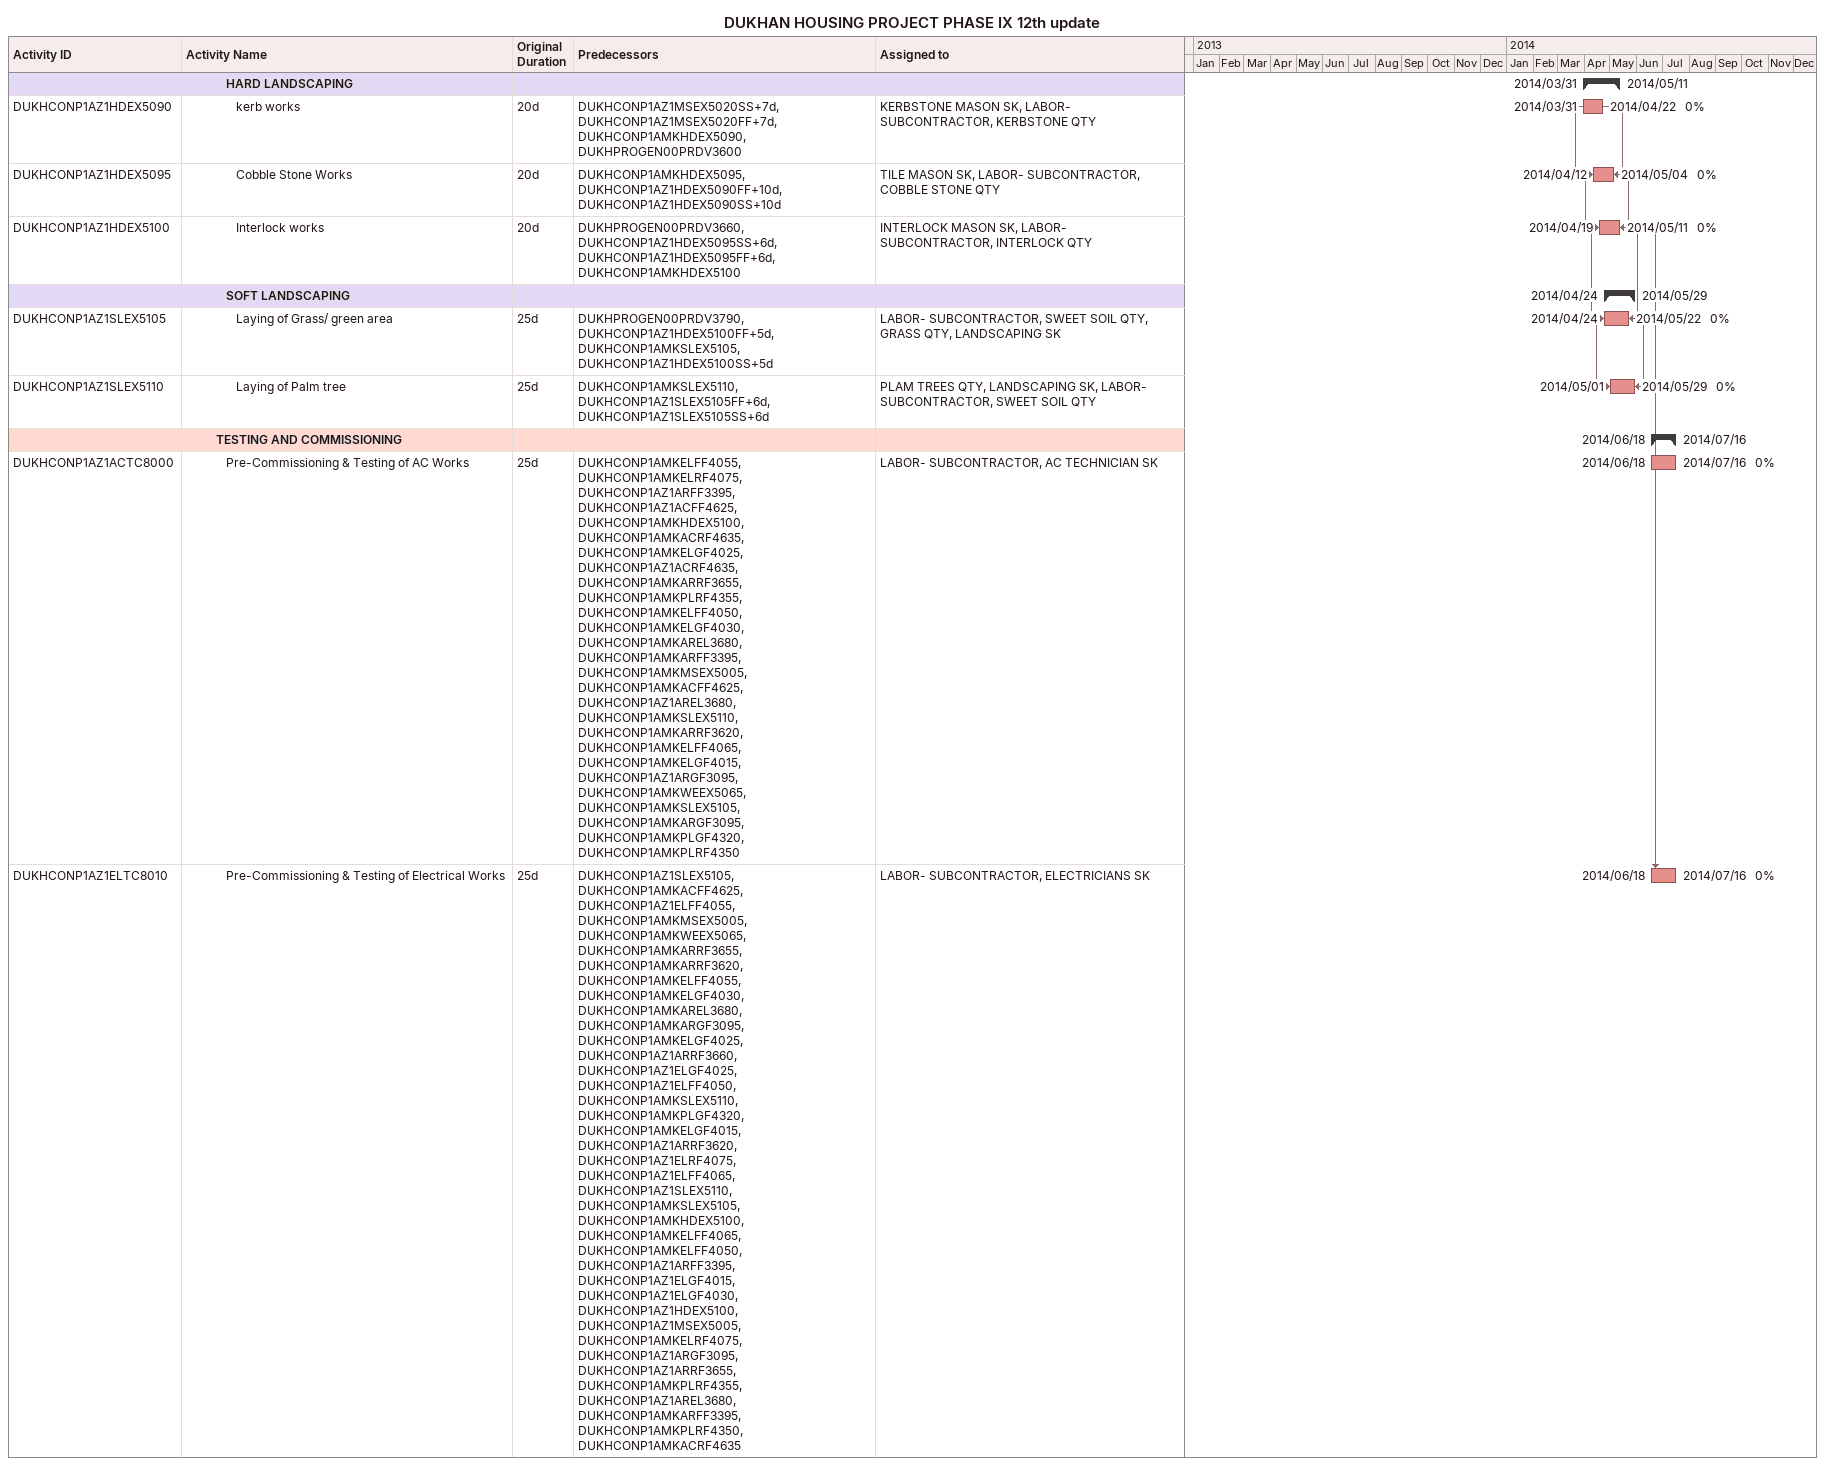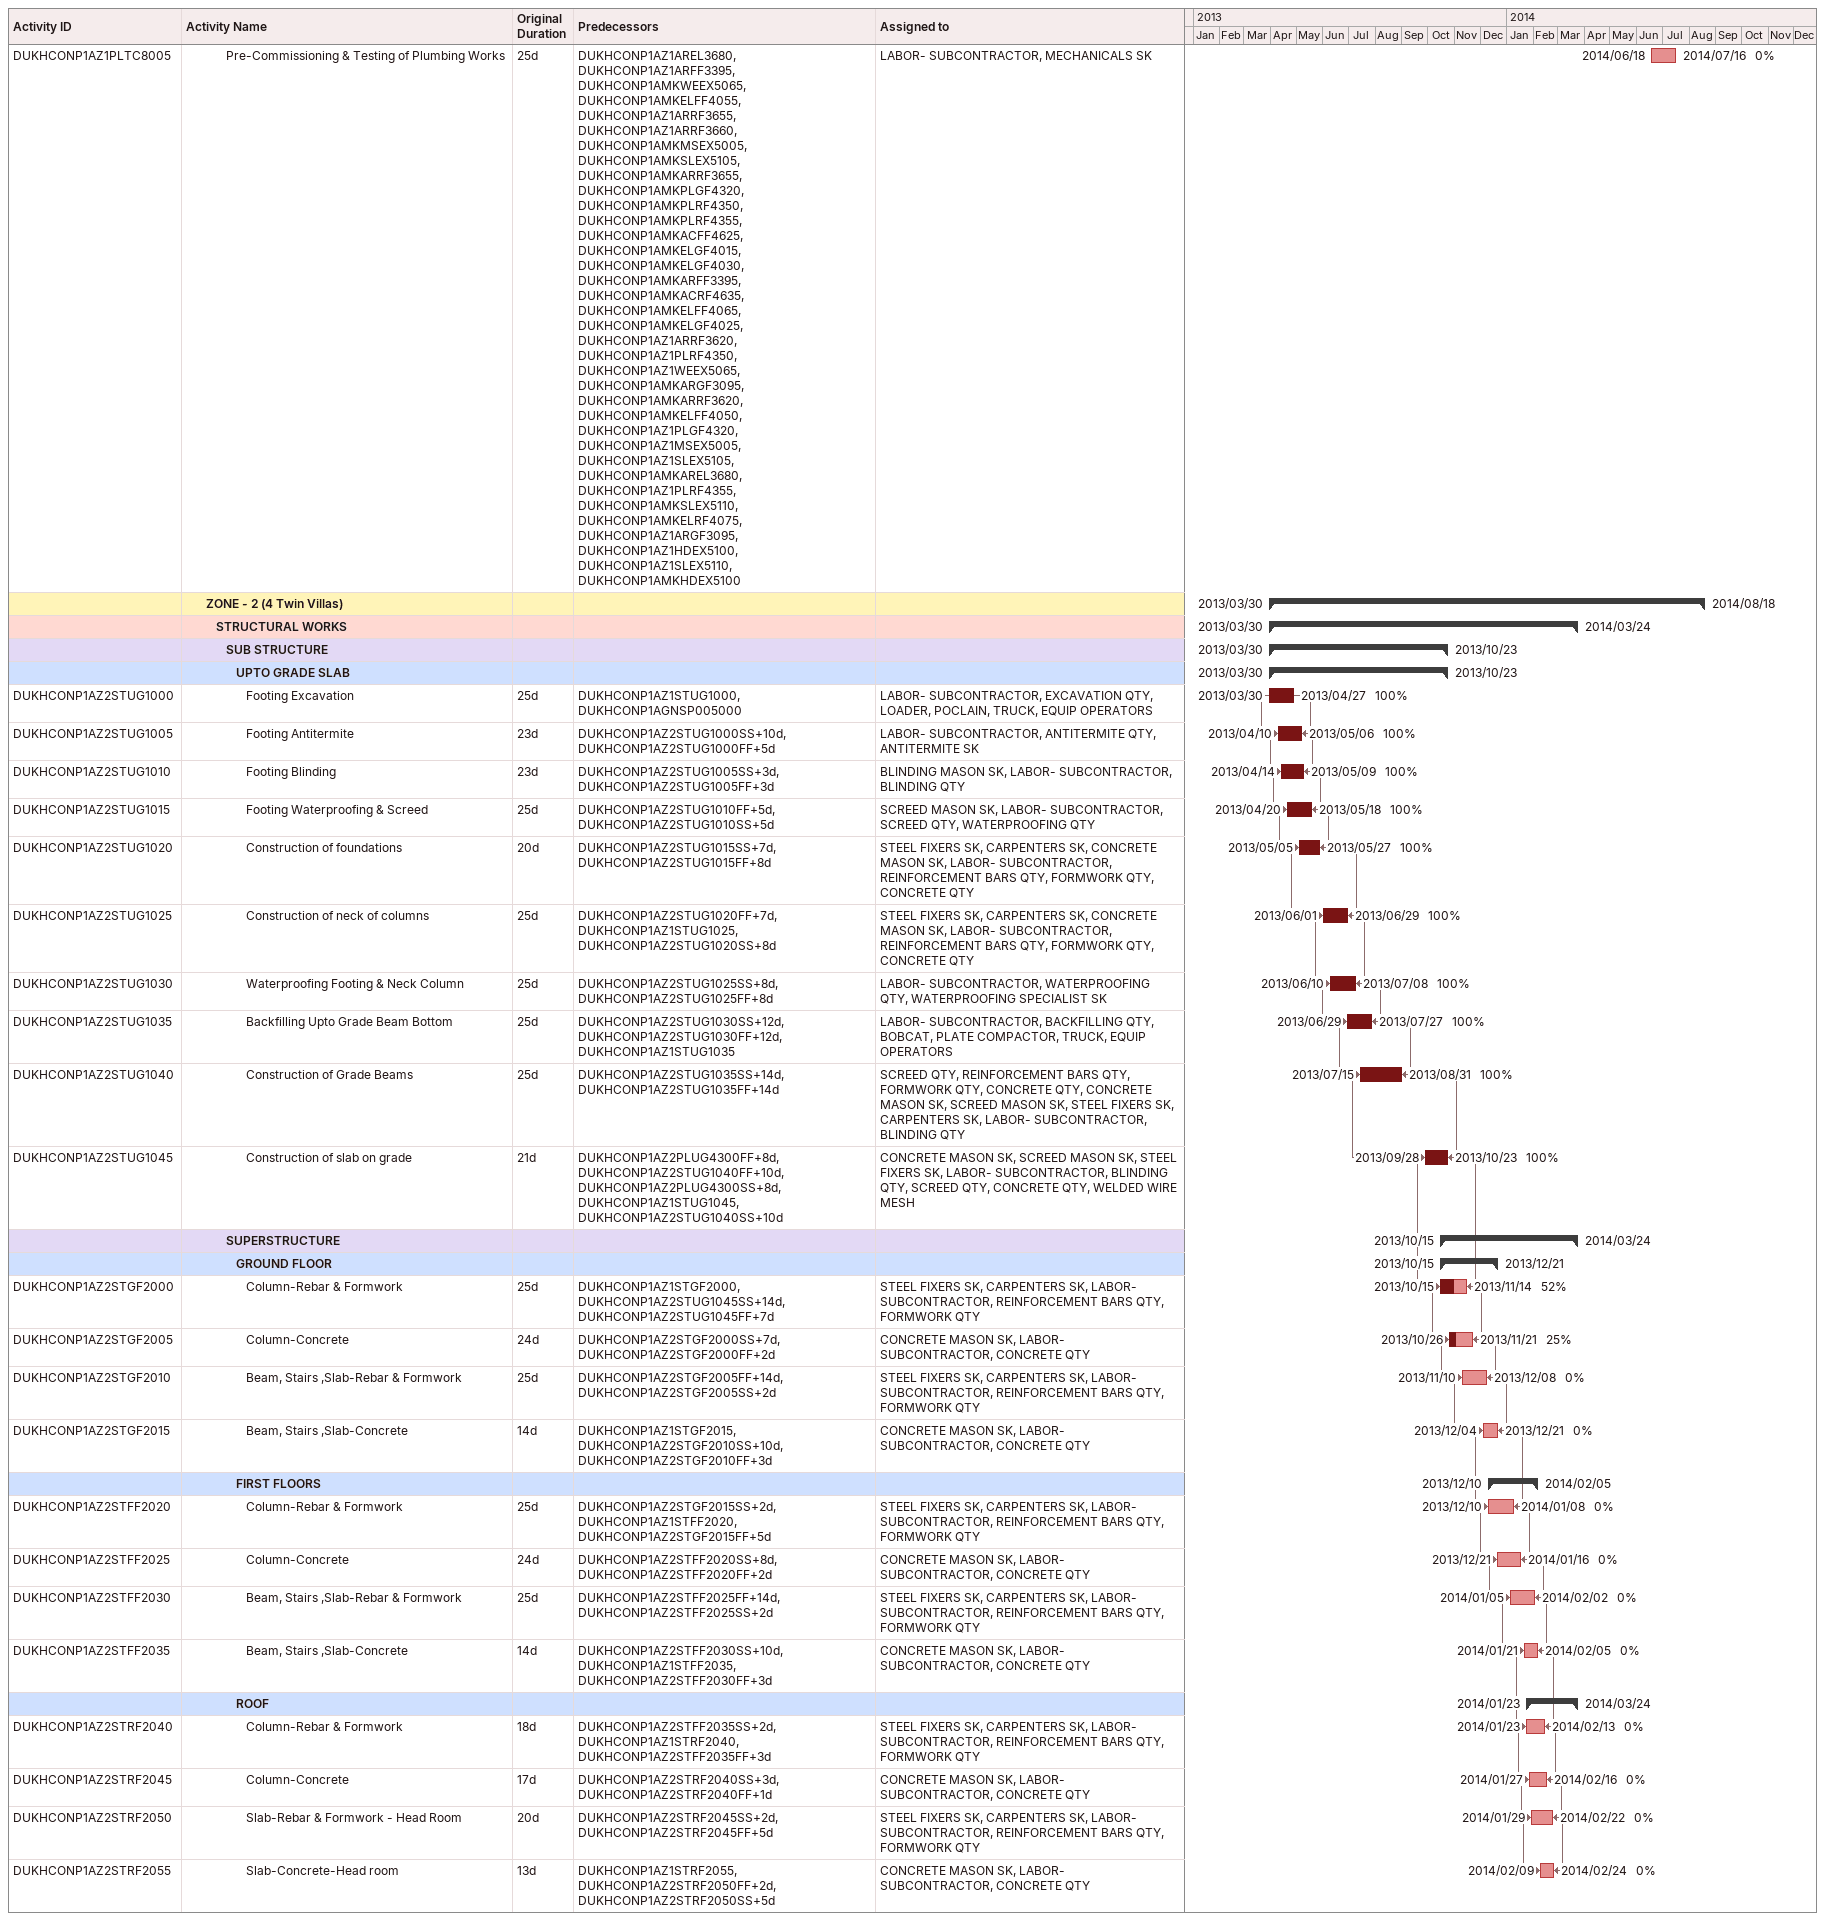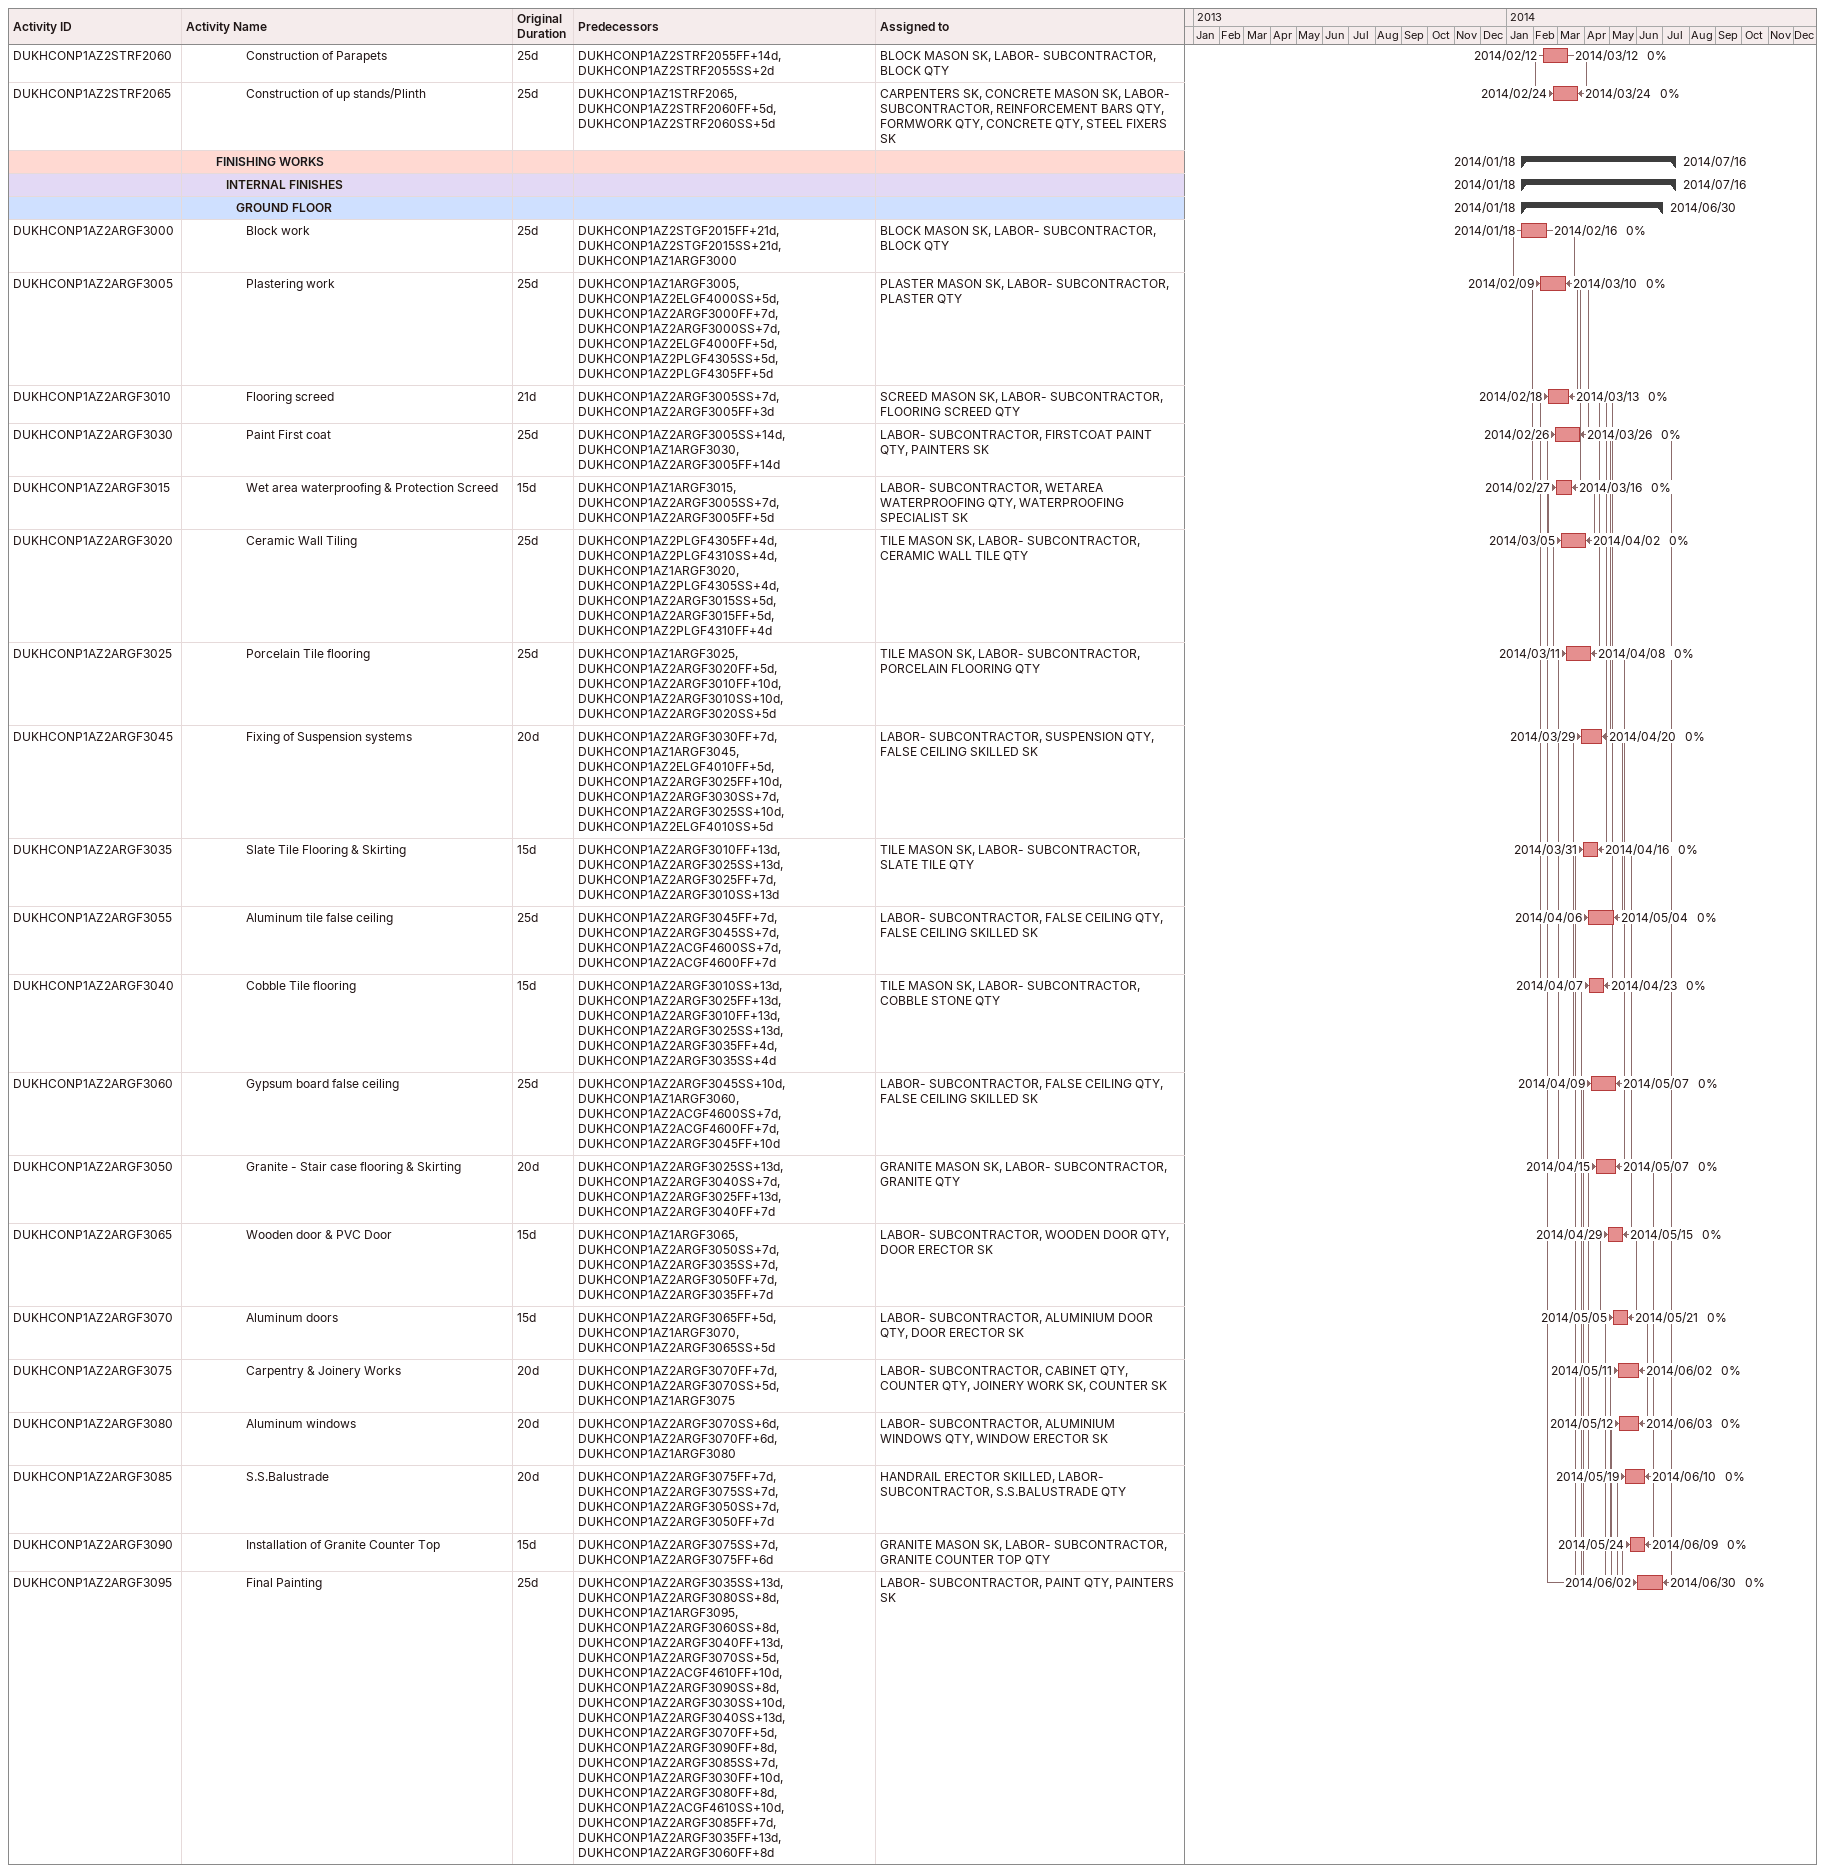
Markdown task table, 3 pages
DUKHAN HOUSING PROJECT PHASE IX 12th update

| ID | Level | Task | Original duration | Start | Finish | Predecessors | Resources | % complete |
|---|---|---|---|---|---|---|---|---|
|  | 5 | **HARD LANDSCAPING** |  | 2014-03-31 | 2014-05-11 |  |  |  |
| DUKHCONP1AZ1HDEX5090 | 6 | kerb works | 20d | 2014-03-31 | 2014-04-22 | DUKHCONP1AZ1MSEX5020SS+7d, DUKHCONP1AZ1MSEX5020FF+7d, DUKHCONP1AMKHDEX5090, DUKHPROGEN00PRDV3600 | KERBSTONE MASON SK, LABOR- SUBCONTRACTOR, KERBSTONE QTY | 0 |
| DUKHCONP1AZ1HDEX5095 | 6 | Cobble Stone Works | 20d | 2014-04-12 | 2014-05-04 | DUKHCONP1AMKHDEX5095, DUKHCONP1AZ1HDEX5090FF+10d, DUKHCONP1AZ1HDEX5090SS+10d | TILE MASON SK, LABOR- SUBCONTRACTOR, COBBLE STONE QTY | 0 |
| DUKHCONP1AZ1HDEX5100 | 6 | Interlock works | 20d | 2014-04-19 | 2014-05-11 | DUKHPROGEN00PRDV3660, DUKHCONP1AZ1HDEX5095SS+6d, DUKHCONP1AZ1HDEX5095FF+6d, DUKHCONP1AMKHDEX5100 | INTERLOCK MASON SK, LABOR- SUBCONTRACTOR, INTERLOCK QTY | 0 |
|  | 5 | **SOFT LANDSCAPING** |  | 2014-04-24 | 2014-05-29 |  |  |  |
| DUKHCONP1AZ1SLEX5105 | 6 | Laying of Grass/ green area | 25d | 2014-04-24 | 2014-05-22 | DUKHPROGEN00PRDV3790, DUKHCONP1AZ1HDEX5100FF+5d, DUKHCONP1AMKSLEX5105, DUKHCONP1AZ1HDEX5100SS+5d | LABOR- SUBCONTRACTOR, SWEET SOIL QTY, GRASS QTY, LANDSCAPING SK | 0 |
| DUKHCONP1AZ1SLEX5110 | 6 | Laying of Palm tree | 25d | 2014-05-01 | 2014-05-29 | DUKHCONP1AMKSLEX5110, DUKHCONP1AZ1SLEX5105FF+6d, DUKHCONP1AZ1SLEX5105SS+6d | PLAM TREES QTY, LANDSCAPING SK, LABOR- SUBCONTRACTOR, SWEET SOIL QTY | 0 |
|  | 4 | **TESTING AND COMMISSIONING** |  | 2014-06-18 | 2014-07-16 |  |  |  |
| DUKHCONP1AZ1ACTC8000 | 5 | Pre-Commissioning & Testing of AC Works | 25d | 2014-06-18 | 2014-07-16 | DUKHCONP1AMKELFF4055, DUKHCONP1AMKELRF4075, DUKHCONP1AZ1ARFF3395, DUKHCONP1AZ1ACFF4625, DUKHCONP1AMKHDEX5100, DUKHCONP1AMKACRF4635, DUKHCONP1AMKELGF4025, DUKHCONP1AZ1ACRF4635, DUKHCONP1AMKARRF3655, DUKHCONP1AMKPLRF4355, DUKHCONP1AMKELFF4050, DUKHCONP1AMKELGF4030, DUKHCONP1AMKAREL3680, DUKHCONP1AMKARFF3395, DUKHCONP1AMKMSEX5005, DUKHCONP1AMKACFF4625, DUKHCONP1AZ1AREL3680, DUKHCONP1AMKSLEX5110, DUKHCONP1AMKARRF3620, DUKHCONP1AMKELFF4065, DUKHCONP1AMKELGF4015, DUKHCONP1AZ1ARGF3095, DUKHCONP1AMKWEEX5065, DUKHCONP1AMKSLEX5105, DUKHCONP1AMKARGF3095, DUKHCONP1AMKPLGF4320, DUKHCONP1AMKPLRF4350 | LABOR- SUBCONTRACTOR, AC TECHNICIAN SK | 0 |
| DUKHCONP1AZ1ELTC8010 | 5 | Pre-Commissioning & Testing of Electrical Works | 25d | 2014-06-18 | 2014-07-16 | DUKHCONP1AZ1SLEX5105, DUKHCONP1AMKACFF4625, DUKHCONP1AZ1ELFF4055, DUKHCONP1AMKMSEX5005, DUKHCONP1AMKWEEX5065, DUKHCONP1AMKARRF3655, DUKHCONP1AMKARRF3620, DUKHCONP1AMKELFF4055, DUKHCONP1AMKELGF4030, DUKHCONP1AMKAREL3680, DUKHCONP1AMKARGF3095, DUKHCONP1AMKELGF4025, DUKHCONP1AZ1ARRF3660, DUKHCONP1AZ1ELGF4025, DUKHCONP1AZ1ELFF4050, DUKHCONP1AMKSLEX5110, DUKHCONP1AMKPLGF4320, DUKHCONP1AMKELGF4015, DUKHCONP1AZ1ARRF3620, DUKHCONP1AZ1ELRF4075, DUKHCONP1AZ1ELFF4065, DUKHCONP1AZ1SLEX5110, DUKHCONP1AMKSLEX5105, DUKHCONP1AMKHDEX5100, DUKHCONP1AMKELFF4065, DUKHCONP1AMKELFF4050, DUKHCONP1AZ1ARFF3395, DUKHCONP1AZ1ELGF4015, DUKHCONP1AZ1ELGF4030, DUKHCONP1AZ1HDEX5100, DUKHCONP1AZ1MSEX5005, DUKHCONP1AMKELRF4075, DUKHCONP1AZ1ARGF3095, DUKHCONP1AZ1ARRF3655, DUKHCONP1AMKPLRF4355, DUKHCONP1AZ1AREL3680, DUKHCONP1AMKARFF3395, DUKHCONP1AMKPLRF4350, DUKHCONP1AMKACRF4635 | LABOR- SUBCONTRACTOR, ELECTRICIANS SK | 0 |
| DUKHCONP1AZ1PLTC8005 | 5 | Pre-Commissioning & Testing of Plumbing Works | 25d | 2014-06-18 | 2014-07-16 | DUKHCONP1AZ1AREL3680, DUKHCONP1AZ1ARFF3395, DUKHCONP1AMKWEEX5065, DUKHCONP1AMKELFF4055, DUKHCONP1AZ1ARRF3655, DUKHCONP1AZ1ARRF3660, DUKHCONP1AMKMSEX5005, DUKHCONP1AMKSLEX5105, DUKHCONP1AMKARRF3655, DUKHCONP1AMKPLGF4320, DUKHCONP1AMKPLRF4350, DUKHCONP1AMKPLRF4355, DUKHCONP1AMKACFF4625, DUKHCONP1AMKELGF4015, DUKHCONP1AMKELGF4030, DUKHCONP1AMKARFF3395, DUKHCONP1AMKACRF4635, DUKHCONP1AMKELFF4065, DUKHCONP1AMKELGF4025, DUKHCONP1AZ1ARRF3620, DUKHCONP1AZ1PLRF4350, DUKHCONP1AZ1WEEX5065, DUKHCONP1AMKARGF3095, DUKHCONP1AMKARRF3620, DUKHCONP1AMKELFF4050, DUKHCONP1AZ1PLGF4320, DUKHCONP1AZ1MSEX5005, DUKHCONP1AZ1SLEX5105, DUKHCONP1AMKAREL3680, DUKHCONP1AZ1PLRF4355, DUKHCONP1AMKSLEX5110, DUKHCONP1AMKELRF4075, DUKHCONP1AZ1ARGF3095, DUKHCONP1AZ1HDEX5100, DUKHCONP1AZ1SLEX5110, DUKHCONP1AMKHDEX5100 | LABOR- SUBCONTRACTOR, MECHANICALS SK | 0 |
|  | 3 | **ZONE - 2 (4 Twin Villas)** |  | 2013-03-30 | 2014-08-18 |  |  |  |
|  | 4 | **STRUCTURAL WORKS** |  | 2013-03-30 | 2014-03-24 |  |  |  |
|  | 5 | **SUB STRUCTURE** |  | 2013-03-30 | 2013-10-23 |  |  |  |
|  | 6 | **UPTO GRADE SLAB** |  | 2013-03-30 | 2013-10-23 |  |  |  |
| DUKHCONP1AZ2STUG1000 | 7 | Footing Excavation | 25d | 2013-03-30 | 2013-04-27 | DUKHCONP1AZ1STUG1000, DUKHCONP1AGNSP005000 | LABOR- SUBCONTRACTOR, EXCAVATION QTY, LOADER, POCLAIN, TRUCK, EQUIP OPERATORS | 100 |
| DUKHCONP1AZ2STUG1005 | 7 | Footing Antitermite | 23d | 2013-04-10 | 2013-05-06 | DUKHCONP1AZ2STUG1000SS+10d, DUKHCONP1AZ2STUG1000FF+5d | LABOR- SUBCONTRACTOR, ANTITERMITE QTY, ANTITERMITE SK | 100 |
| DUKHCONP1AZ2STUG1010 | 7 | Footing Blinding | 23d | 2013-04-14 | 2013-05-09 | DUKHCONP1AZ2STUG1005SS+3d, DUKHCONP1AZ2STUG1005FF+3d | BLINDING MASON SK, LABOR- SUBCONTRACTOR, BLINDING QTY | 100 |
| DUKHCONP1AZ2STUG1015 | 7 | Footing Waterproofing & Screed | 25d | 2013-04-20 | 2013-05-18 | DUKHCONP1AZ2STUG1010FF+5d, DUKHCONP1AZ2STUG1010SS+5d | SCREED MASON SK, LABOR- SUBCONTRACTOR, SCREED QTY, WATERPROOFING QTY | 100 |
| DUKHCONP1AZ2STUG1020 | 7 | Construction of foundations | 20d | 2013-05-05 | 2013-05-27 | DUKHCONP1AZ2STUG1015SS+7d, DUKHCONP1AZ2STUG1015FF+8d | STEEL FIXERS SK, CARPENTERS SK, CONCRETE MASON SK, LABOR- SUBCONTRACTOR, REINFORCEMENT BARS QTY, FORMWORK QTY, CONCRETE QTY | 100 |
| DUKHCONP1AZ2STUG1025 | 7 | Construction of neck of columns | 25d | 2013-06-01 | 2013-06-29 | DUKHCONP1AZ2STUG1020FF+7d, DUKHCONP1AZ1STUG1025, DUKHCONP1AZ2STUG1020SS+8d | STEEL FIXERS SK, CARPENTERS SK, CONCRETE MASON SK, LABOR- SUBCONTRACTOR, REINFORCEMENT BARS QTY, FORMWORK QTY, CONCRETE QTY | 100 |
| DUKHCONP1AZ2STUG1030 | 7 | Waterproofing Footing & Neck Column | 25d | 2013-06-10 | 2013-07-08 | DUKHCONP1AZ2STUG1025SS+8d, DUKHCONP1AZ2STUG1025FF+8d | LABOR- SUBCONTRACTOR, WATERPROOFING QTY, WATERPROOFING SPECIALIST SK | 100 |
| DUKHCONP1AZ2STUG1035 | 7 | Backfilling Upto Grade Beam Bottom | 25d | 2013-06-29 | 2013-07-27 | DUKHCONP1AZ2STUG1030SS+12d, DUKHCONP1AZ2STUG1030FF+12d, DUKHCONP1AZ1STUG1035 | LABOR- SUBCONTRACTOR, BACKFILLING QTY, BOBCAT, PLATE COMPACTOR, TRUCK, EQUIP OPERATORS | 100 |
| DUKHCONP1AZ2STUG1040 | 7 | Construction of Grade Beams | 25d | 2013-07-15 | 2013-08-31 | DUKHCONP1AZ2STUG1035SS+14d, DUKHCONP1AZ2STUG1035FF+14d | SCREED QTY, REINFORCEMENT BARS QTY, FORMWORK QTY, CONCRETE QTY, CONCRETE MASON SK, SCREED MASON SK, STEEL FIXERS SK, CARPENTERS SK, LABOR- SUBCONTRACTOR, BLINDING QTY | 100 |
| DUKHCONP1AZ2STUG1045 | 7 | Construction of slab on grade | 21d | 2013-09-28 | 2013-10-23 | DUKHCONP1AZ2PLUG4300FF+8d, DUKHCONP1AZ2STUG1040FF+10d, DUKHCONP1AZ2PLUG4300SS+8d, DUKHCONP1AZ1STUG1045, DUKHCONP1AZ2STUG1040SS+10d | CONCRETE MASON SK, SCREED MASON SK, STEEL FIXERS SK, LABOR- SUBCONTRACTOR, BLINDING QTY, SCREED QTY, CONCRETE QTY, WELDED WIRE MESH | 100 |
|  | 5 | **SUPERSTRUCTURE** |  | 2013-10-15 | 2014-03-24 |  |  |  |
|  | 6 | **GROUND FLOOR** |  | 2013-10-15 | 2013-12-21 |  |  |  |
| DUKHCONP1AZ2STGF2000 | 7 | Column-Rebar & Formwork | 25d | 2013-10-15 | 2013-11-14 | DUKHCONP1AZ1STGF2000, DUKHCONP1AZ2STUG1045SS+14d, DUKHCONP1AZ2STUG1045FF+7d | STEEL FIXERS SK, CARPENTERS SK, LABOR- SUBCONTRACTOR, REINFORCEMENT BARS QTY, FORMWORK QTY | 52 |
| DUKHCONP1AZ2STGF2005 | 7 | Column-Concrete | 24d | 2013-10-26 | 2013-11-21 | DUKHCONP1AZ2STGF2000SS+7d, DUKHCONP1AZ2STGF2000FF+2d | CONCRETE MASON SK, LABOR- SUBCONTRACTOR, CONCRETE QTY | 25 |
| DUKHCONP1AZ2STGF2010 | 7 | Beam, Stairs ,Slab-Rebar & Formwork | 25d | 2013-11-10 | 2013-12-08 | DUKHCONP1AZ2STGF2005FF+14d, DUKHCONP1AZ2STGF2005SS+2d | STEEL FIXERS SK, CARPENTERS SK, LABOR- SUBCONTRACTOR, REINFORCEMENT BARS QTY, FORMWORK QTY | 0 |
| DUKHCONP1AZ2STGF2015 | 7 | Beam, Stairs ,Slab-Concrete | 14d | 2013-12-04 | 2013-12-21 | DUKHCONP1AZ1STGF2015, DUKHCONP1AZ2STGF2010SS+10d, DUKHCONP1AZ2STGF2010FF+3d | CONCRETE MASON SK, LABOR- SUBCONTRACTOR, CONCRETE QTY | 0 |
|  | 6 | **FIRST FLOORS** |  | 2013-12-10 | 2014-02-05 |  |  |  |
| DUKHCONP1AZ2STFF2020 | 7 | Column-Rebar & Formwork | 25d | 2013-12-10 | 2014-01-08 | DUKHCONP1AZ2STGF2015SS+2d, DUKHCONP1AZ1STFF2020, DUKHCONP1AZ2STGF2015FF+5d | STEEL FIXERS SK, CARPENTERS SK, LABOR- SUBCONTRACTOR, REINFORCEMENT BARS QTY, FORMWORK QTY | 0 |
| DUKHCONP1AZ2STFF2025 | 7 | Column-Concrete | 24d | 2013-12-21 | 2014-01-16 | DUKHCONP1AZ2STFF2020SS+8d, DUKHCONP1AZ2STFF2020FF+2d | CONCRETE MASON SK, LABOR- SUBCONTRACTOR, CONCRETE QTY | 0 |
| DUKHCONP1AZ2STFF2030 | 7 | Beam, Stairs ,Slab-Rebar & Formwork | 25d | 2014-01-05 | 2014-02-02 | DUKHCONP1AZ2STFF2025FF+14d, DUKHCONP1AZ2STFF2025SS+2d | STEEL FIXERS SK, CARPENTERS SK, LABOR- SUBCONTRACTOR, REINFORCEMENT BARS QTY, FORMWORK QTY | 0 |
| DUKHCONP1AZ2STFF2035 | 7 | Beam, Stairs ,Slab-Concrete | 14d | 2014-01-21 | 2014-02-05 | DUKHCONP1AZ2STFF2030SS+10d, DUKHCONP1AZ1STFF2035, DUKHCONP1AZ2STFF2030FF+3d | CONCRETE MASON SK, LABOR- SUBCONTRACTOR, CONCRETE QTY | 0 |
|  | 6 | **ROOF** |  | 2014-01-23 | 2014-03-24 |  |  |  |
| DUKHCONP1AZ2STRF2040 | 7 | Column-Rebar & Formwork | 18d | 2014-01-23 | 2014-02-13 | DUKHCONP1AZ2STFF2035SS+2d, DUKHCONP1AZ1STRF2040, DUKHCONP1AZ2STFF2035FF+3d | STEEL FIXERS SK, CARPENTERS SK, LABOR- SUBCONTRACTOR, REINFORCEMENT BARS QTY, FORMWORK QTY | 0 |
| DUKHCONP1AZ2STRF2045 | 7 | Column-Concrete | 17d | 2014-01-27 | 2014-02-16 | DUKHCONP1AZ2STRF2040SS+3d, DUKHCONP1AZ2STRF2040FF+1d | CONCRETE MASON SK, LABOR- SUBCONTRACTOR, CONCRETE QTY | 0 |
| DUKHCONP1AZ2STRF2050 | 7 | Slab-Rebar & Formwork - Head Room | 20d | 2014-01-29 | 2014-02-22 | DUKHCONP1AZ2STRF2045SS+2d, DUKHCONP1AZ2STRF2045FF+5d | STEEL FIXERS SK, CARPENTERS SK, LABOR- SUBCONTRACTOR, REINFORCEMENT BARS QTY, FORMWORK QTY | 0 |
| DUKHCONP1AZ2STRF2055 | 7 | Slab-Concrete-Head room | 13d | 2014-02-09 | 2014-02-24 | DUKHCONP1AZ1STRF2055, DUKHCONP1AZ2STRF2050FF+2d, DUKHCONP1AZ2STRF2050SS+5d | CONCRETE MASON SK, LABOR- SUBCONTRACTOR, CONCRETE QTY | 0 |
| DUKHCONP1AZ2STRF2060 | 7 | Construction of Parapets | 25d | 2014-02-12 | 2014-03-12 | DUKHCONP1AZ2STRF2055FF+14d, DUKHCONP1AZ2STRF2055SS+2d | BLOCK MASON SK, LABOR- SUBCONTRACTOR, BLOCK QTY | 0 |
| DUKHCONP1AZ2STRF2065 | 7 | Construction of up stands/Plinth | 25d | 2014-02-24 | 2014-03-24 | DUKHCONP1AZ1STRF2065, DUKHCONP1AZ2STRF2060FF+5d, DUKHCONP1AZ2STRF2060SS+5d | CARPENTERS SK, CONCRETE MASON SK, LABOR- SUBCONTRACTOR, REINFORCEMENT BARS QTY, FORMWORK QTY, CONCRETE QTY, STEEL FIXERS SK | 0 |
|  | 4 | **FINISHING WORKS** |  | 2014-01-18 | 2014-07-16 |  |  |  |
|  | 5 | **INTERNAL FINISHES** |  | 2014-01-18 | 2014-07-16 |  |  |  |
|  | 6 | **GROUND FLOOR** |  | 2014-01-18 | 2014-06-30 |  |  |  |
| DUKHCONP1AZ2ARGF3000 | 7 | Block work | 25d | 2014-01-18 | 2014-02-16 | DUKHCONP1AZ2STGF2015FF+21d, DUKHCONP1AZ2STGF2015SS+21d, DUKHCONP1AZ1ARGF3000 | BLOCK MASON SK, LABOR- SUBCONTRACTOR, BLOCK QTY | 0 |
| DUKHCONP1AZ2ARGF3005 | 7 | Plastering work | 25d | 2014-02-09 | 2014-03-10 | DUKHCONP1AZ1ARGF3005, DUKHCONP1AZ2ELGF4000SS+5d, DUKHCONP1AZ2ARGF3000FF+7d, DUKHCONP1AZ2ARGF3000SS+7d, DUKHCONP1AZ2ELGF4000FF+5d, DUKHCONP1AZ2PLGF4305SS+5d, DUKHCONP1AZ2PLGF4305FF+5d | PLASTER MASON SK, LABOR- SUBCONTRACTOR, PLASTER QTY | 0 |
| DUKHCONP1AZ2ARGF3010 | 7 | Flooring screed | 21d | 2014-02-18 | 2014-03-13 | DUKHCONP1AZ2ARGF3005SS+7d, DUKHCONP1AZ2ARGF3005FF+3d | SCREED MASON SK, LABOR- SUBCONTRACTOR, FLOORING SCREED QTY | 0 |
| DUKHCONP1AZ2ARGF3030 | 7 | Paint First coat | 25d | 2014-02-26 | 2014-03-26 | DUKHCONP1AZ2ARGF3005SS+14d, DUKHCONP1AZ1ARGF3030, DUKHCONP1AZ2ARGF3005FF+14d | LABOR- SUBCONTRACTOR, FIRSTCOAT PAINT QTY, PAINTERS SK | 0 |
| DUKHCONP1AZ2ARGF3015 | 7 | Wet area waterproofing & Protection Screed | 15d | 2014-02-27 | 2014-03-16 | DUKHCONP1AZ1ARGF3015, DUKHCONP1AZ2ARGF3005SS+7d, DUKHCONP1AZ2ARGF3005FF+5d | LABOR- SUBCONTRACTOR, WETAREA WATERPROOFING QTY, WATERPROOFING SPECIALIST SK | 0 |
| DUKHCONP1AZ2ARGF3020 | 7 | Ceramic Wall Tiling | 25d | 2014-03-05 | 2014-04-02 | DUKHCONP1AZ2PLGF4305FF+4d, DUKHCONP1AZ2PLGF4310SS+4d, DUKHCONP1AZ1ARGF3020, DUKHCONP1AZ2PLGF4305SS+4d, DUKHCONP1AZ2ARGF3015SS+5d, DUKHCONP1AZ2ARGF3015FF+5d, DUKHCONP1AZ2PLGF4310FF+4d | TILE MASON SK, LABOR- SUBCONTRACTOR, CERAMIC WALL TILE QTY | 0 |
| DUKHCONP1AZ2ARGF3025 | 7 | Porcelain Tile flooring | 25d | 2014-03-11 | 2014-04-08 | DUKHCONP1AZ1ARGF3025, DUKHCONP1AZ2ARGF3020FF+5d, DUKHCONP1AZ2ARGF3010FF+10d, DUKHCONP1AZ2ARGF3010SS+10d, DUKHCONP1AZ2ARGF3020SS+5d | TILE MASON SK, LABOR- SUBCONTRACTOR, PORCELAIN FLOORING QTY | 0 |
| DUKHCONP1AZ2ARGF3045 | 7 | Fixing of Suspension systems | 20d | 2014-03-29 | 2014-04-20 | DUKHCONP1AZ2ARGF3030FF+7d, DUKHCONP1AZ1ARGF3045, DUKHCONP1AZ2ELGF4010FF+5d, DUKHCONP1AZ2ARGF3025FF+10d, DUKHCONP1AZ2ARGF3030SS+7d, DUKHCONP1AZ2ARGF3025SS+10d, DUKHCONP1AZ2ELGF4010SS+5d | LABOR- SUBCONTRACTOR, SUSPENSION QTY, FALSE CEILING SKILLED SK | 0 |
| DUKHCONP1AZ2ARGF3035 | 7 | Slate Tile Flooring & Skirting | 15d | 2014-03-31 | 2014-04-16 | DUKHCONP1AZ2ARGF3010FF+13d, DUKHCONP1AZ2ARGF3025SS+13d, DUKHCONP1AZ2ARGF3025FF+7d, DUKHCONP1AZ2ARGF3010SS+13d | TILE MASON SK, LABOR- SUBCONTRACTOR, SLATE TILE QTY | 0 |
| DUKHCONP1AZ2ARGF3055 | 7 | Aluminum tile false ceiling | 25d | 2014-04-06 | 2014-05-04 | DUKHCONP1AZ2ARGF3045FF+7d, DUKHCONP1AZ2ARGF3045SS+7d, DUKHCONP1AZ2ACGF4600SS+7d, DUKHCONP1AZ2ACGF4600FF+7d | LABOR- SUBCONTRACTOR, FALSE CEILING QTY, FALSE CEILING SKILLED SK | 0 |
| DUKHCONP1AZ2ARGF3040 | 7 | Cobble Tile flooring | 15d | 2014-04-07 | 2014-04-23 | DUKHCONP1AZ2ARGF3010SS+13d, DUKHCONP1AZ2ARGF3025FF+13d, DUKHCONP1AZ2ARGF3010FF+13d, DUKHCONP1AZ2ARGF3025SS+13d, DUKHCONP1AZ2ARGF3035FF+4d, DUKHCONP1AZ2ARGF3035SS+4d | TILE MASON SK, LABOR- SUBCONTRACTOR, COBBLE STONE QTY | 0 |
| DUKHCONP1AZ2ARGF3060 | 7 | Gypsum board false ceiling | 25d | 2014-04-09 | 2014-05-07 | DUKHCONP1AZ2ARGF3045SS+10d, DUKHCONP1AZ1ARGF3060, DUKHCONP1AZ2ACGF4600SS+7d, DUKHCONP1AZ2ACGF4600FF+7d, DUKHCONP1AZ2ARGF3045FF+10d | LABOR- SUBCONTRACTOR, FALSE CEILING QTY, FALSE CEILING SKILLED SK | 0 |
| DUKHCONP1AZ2ARGF3050 | 7 | Granite - Stair case flooring & Skirting | 20d | 2014-04-15 | 2014-05-07 | DUKHCONP1AZ2ARGF3025SS+13d, DUKHCONP1AZ2ARGF3040SS+7d, DUKHCONP1AZ2ARGF3025FF+13d, DUKHCONP1AZ2ARGF3040FF+7d | GRANITE MASON SK, LABOR- SUBCONTRACTOR, GRANITE QTY | 0 |
| DUKHCONP1AZ2ARGF3065 | 7 | Wooden door & PVC Door | 15d | 2014-04-29 | 2014-05-15 | DUKHCONP1AZ1ARGF3065, DUKHCONP1AZ2ARGF3050SS+7d, DUKHCONP1AZ2ARGF3035SS+7d, DUKHCONP1AZ2ARGF3050FF+7d, DUKHCONP1AZ2ARGF3035FF+7d | LABOR- SUBCONTRACTOR, WOODEN DOOR QTY, DOOR ERECTOR SK | 0 |
| DUKHCONP1AZ2ARGF3070 | 7 | Aluminum doors | 15d | 2014-05-05 | 2014-05-21 | DUKHCONP1AZ2ARGF3065FF+5d, DUKHCONP1AZ1ARGF3070, DUKHCONP1AZ2ARGF3065SS+5d | LABOR- SUBCONTRACTOR, ALUMINIUM DOOR QTY, DOOR ERECTOR SK | 0 |
| DUKHCONP1AZ2ARGF3075 | 7 | Carpentry & Joinery Works | 20d | 2014-05-11 | 2014-06-02 | DUKHCONP1AZ2ARGF3070FF+7d, DUKHCONP1AZ2ARGF3070SS+5d, DUKHCONP1AZ1ARGF3075 | LABOR- SUBCONTRACTOR, CABINET QTY, COUNTER QTY, JOINERY WORK SK, COUNTER SK | 0 |
| DUKHCONP1AZ2ARGF3080 | 7 | Aluminum windows | 20d | 2014-05-12 | 2014-06-03 | DUKHCONP1AZ2ARGF3070SS+6d, DUKHCONP1AZ2ARGF3070FF+6d, DUKHCONP1AZ1ARGF3080 | LABOR- SUBCONTRACTOR, ALUMINIUM WINDOWS QTY, WINDOW ERECTOR SK | 0 |
| DUKHCONP1AZ2ARGF3085 | 7 | S.S.Balustrade | 20d | 2014-05-19 | 2014-06-10 | DUKHCONP1AZ2ARGF3075FF+7d, DUKHCONP1AZ2ARGF3075SS+7d, DUKHCONP1AZ2ARGF3050SS+7d, DUKHCONP1AZ2ARGF3050FF+7d | HANDRAIL ERECTOR SKILLED, LABOR- SUBCONTRACTOR, S.S.BALUSTRADE QTY | 0 |
| DUKHCONP1AZ2ARGF3090 | 7 | Installation of Granite Counter Top | 15d | 2014-05-24 | 2014-06-09 | DUKHCONP1AZ2ARGF3075SS+7d, DUKHCONP1AZ2ARGF3075FF+6d | GRANITE MASON SK, LABOR- SUBCONTRACTOR, GRANITE COUNTER TOP QTY | 0 |
| DUKHCONP1AZ2ARGF3095 | 7 | Final Painting | 25d | 2014-06-02 | 2014-06-30 | DUKHCONP1AZ2ARGF3035SS+13d, DUKHCONP1AZ2ARGF3080SS+8d, DUKHCONP1AZ1ARGF3095, DUKHCONP1AZ2ARGF3060SS+8d, DUKHCONP1AZ2ARGF3040FF+13d, DUKHCONP1AZ2ARGF3070SS+5d, DUKHCONP1AZ2ACGF4610FF+10d, DUKHCONP1AZ2ARGF3090SS+8d, DUKHCONP1AZ2ARGF3030SS+10d, DUKHCONP1AZ2ARGF3040SS+13d, DUKHCONP1AZ2ARGF3070FF+5d, DUKHCONP1AZ2ARGF3090FF+8d, DUKHCONP1AZ2ARGF3085SS+7d, DUKHCONP1AZ2ARGF3030FF+10d, DUKHCONP1AZ2ARGF3080FF+8d, DUKHCONP1AZ2ACGF4610SS+10d, DUKHCONP1AZ2ARGF3085FF+7d, DUKHCONP1AZ2ARGF3035FF+13d, DUKHCONP1AZ2ARGF3060FF+8d | LABOR- SUBCONTRACTOR, PAINT QTY, PAINTERS SK | 0 |
